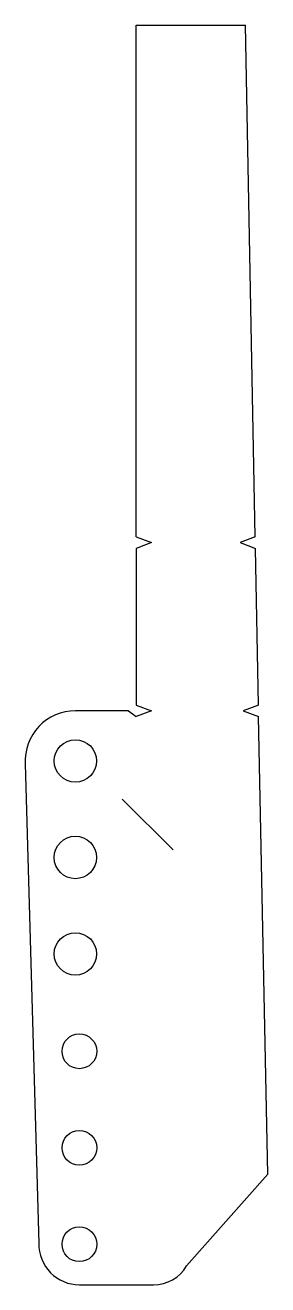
# Model space of a CAD drawing. Extents: x 6 to 131, y 4 to 657.
import ezdxf

# ---------------------------------------------------------------- set-up
doc = ezdxf.new("R2010")
doc.units = 0
doc.header["$MEASUREMENT"] = 0
doc.layers.get('0').update_dxf_attribs({"linetype": 'CONTINUOUS'})

msp = doc.modelspace()

# ---------------------------------------------------------------- linework, layer by layer
for p, q in [((63.27, 391.48), (63.27, 656.6)), ((63.27, 656.6), (119.85, 656.6)), ((124.99, 391.37), (119.85, 656.6)), ((63.27, 391.48), (71.27, 388.48)), ((71.27, 388.48), (63.27, 385.48)), ((63.27, 385.48), (63.27, 304.3)), ((124.99, 391.37), (117.1, 388.48)), ((117.1, 388.48), (125.1, 385.48)), ((126.65, 304.3), (125.1, 385.48)), ((59.27, 301.3), (31.77, 301.3)), ((59.27, 301.3), (63.27, 298.3)), ((63.27, 304.3), (71.27, 301.3)), ((71.27, 301.3), (63.27, 298.3)), ((126.65, 304.3), (118.65, 301.3)), ((118.65, 301.3), (126.65, 298.3)), ((131.49, 61.12), (126.65, 298.3)), ((5.81, 273.83), (12.84, 25.18)), ((56.09, 255.45), (82.36, 229.21)), ((131.49, 61.12), (89.44, 13.59)), ((33.84, 3.84), (72.26, 3.84))]:
    msp.add_line(p, q)
for centre, radius in [((31.77, 275.3), 11), ((31.77, 225.3), 11), ((31.77, 175.3), 11), ((33.84, 124.84), 9), ((33.84, 74.84), 9), ((33.84, 24.84), 9)]:
    msp.add_circle(centre, radius)
for centre, radius, start, end in [((31.77, 275.3), 26, 90, 183.242), ((33.84, 24.84), 21, 179.04273, 270), ((72.26, 23.84), 20, 270, 329.19342)]:
    msp.add_arc(centre, radius, start, end)

doc.saveas('drawing.dxf')
